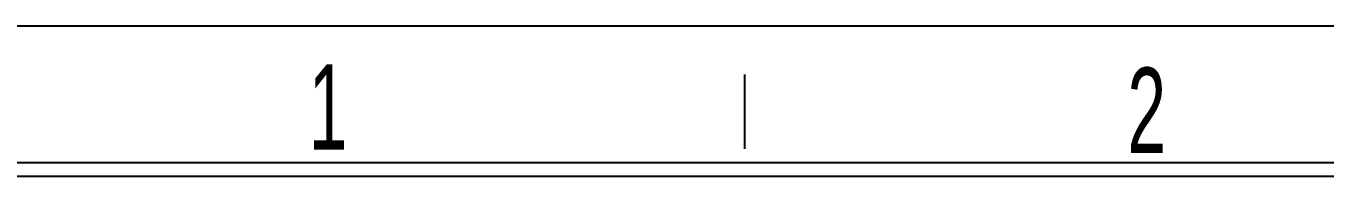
# Model space of a CAD drawing. Header units: millimetres. Extents: x 2 to 295, y 1 to 209.
# Drawn here: x 53.6 to 147.7, y 197.8 to 208.7 of the extents above; entities that cross this region are included whole.
import ezdxf

# ---------------------------------------------------------------- set-up
doc = ezdxf.new("R2010")
doc.units = ezdxf.units.MM
doc.layers.add('SLD-0', color=179, linetype='Continuous')
doc.styles.add('SLDTEXTSTYLE3', font='GOTHIC.TTF', dxfattribs={"width": 0.61171})

msp = doc.modelspace()

# ---------------------------------------------------------------- linework, layer by layer
at = {"layer": 'SLD-0'}
for p, q in [((1.812, 208.674), (295.107, 208.674)), ((12.675, 197.811), (289.181, 197.811))]:
    msp.add_line(p, q, dxfattribs=at)
at = {"layer": 'SLD-0', "color": 6, "linetype": 'Continuous'}
for p, q in [((105.701, 199.786), (105.701, 205.169)), ((11.687, 198.799), (290.169, 198.799))]:
    msp.add_line(p, q, dxfattribs=at)

# ---------------------------------------------------------------- texts
at = {"layer": 'SLD-0', "char_height": 6.172, "attachment_point": 1, "style": 'SLDTEXTSTYLE3'}
for s, insert in [('1', (74.111, 205.899)), ('2', (133.388, 205.655))]:
    msp.add_mtext(s, dxfattribs=dict(at, insert=insert))

doc.saveas('drawing.dxf')
